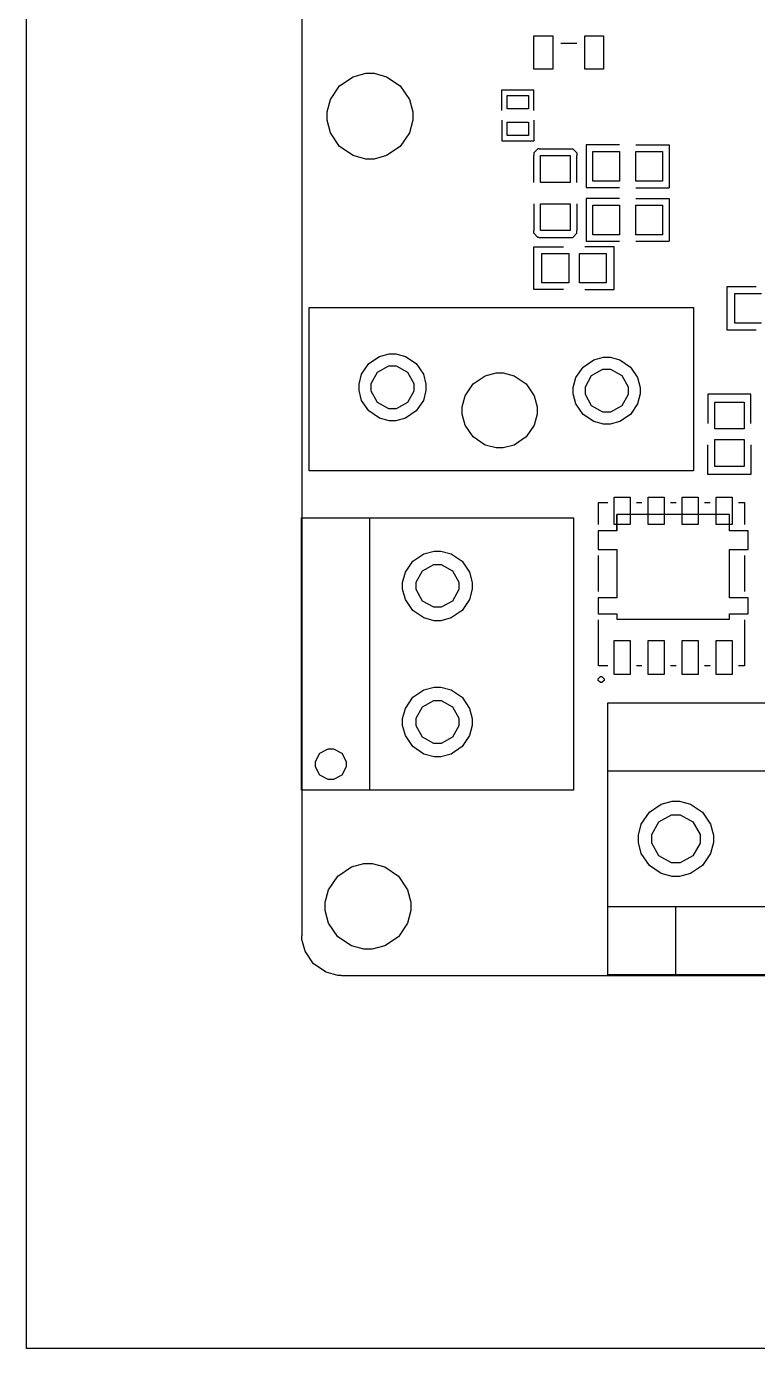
# Model space of a CAD drawing. Extents: x 0 to 132, y 0 to 98.
# Drawn here: x 0 to 27.3, y 0 to 49.35 of the extents above; entities that cross this region are included whole.
import ezdxf

# ---------------------------------------------------------------- set-up
doc = ezdxf.new("R2010")
doc.units = 0
doc.layers.get('0').update_dxf_attribs({"linetype": 'CONTINUOUS'})

msp = doc.modelspace()

# ---------------------------------------------------------------- linework, layer by layer
at = {"color": 7}
for p, q in [((0, 0), (0, 98.0694)), ((13.101, 36.4451), (13.5254, 36.6794)), ((13.5254, 36.6794), (13.6674, 36.6794)), ((13.6674, 36.6794), (13.8079, 36.6794)), ((13.8079, 36.6794), (14.2324, 36.4451)), ((21.1019, 36.3181), (21.5249, 36.5524)), ((21.5249, 36.5524), (21.6669, 36.5524)), ((21.6669, 36.5524), (21.8075, 36.5524)), ((21.8075, 36.5524), (22.2319, 36.3181)), ((12.8681, 36.0218), (13.101, 36.4451)), ((14.2324, 36.4451), (14.468, 36.0218)), ((20.8676, 35.8937), (21.1019, 36.3181)), ((22.2319, 36.3181), (22.4675, 35.8937)), ((12.8681, 35.88), (12.8681, 36.0218)), ((12.8681, 35.7396), (12.8681, 35.88)), ((13.101, 35.3148), (12.8681, 35.7396)), ((14.468, 35.7396), (14.2324, 35.3148)), ((14.468, 36.0218), (14.468, 35.88)), ((14.468, 35.88), (14.468, 35.7396)), ((20.8676, 35.7519), (20.8676, 35.8937)), ((20.8676, 35.6112), (20.8676, 35.7519)), ((21.1019, 35.1868), (20.8676, 35.6112)), ((22.4675, 35.6112), (22.2319, 35.1868)), ((22.4675, 35.8937), (22.4675, 35.7519)), ((22.4675, 35.7519), (22.4675, 35.6112)), ((13.5254, 35.0793), (13.101, 35.3148)), ((13.6674, 35.0793), (13.5254, 35.0793)), ((13.8079, 35.0793), (13.6674, 35.0793)), ((14.2324, 35.3148), (13.8079, 35.0793)), ((21.5249, 34.9526), (21.1019, 35.1868)), ((22.2319, 35.1868), (21.8075, 34.9526)), ((21.6669, 34.9526), (21.5249, 34.9526)), ((21.8075, 34.9526), (21.6669, 34.9526)), ((14.7808, 29.0339), (15.2053, 29.2681)), ((15.2053, 29.2681), (15.3472, 29.2681)), ((15.3472, 29.2681), (15.4878, 29.2681)), ((15.4878, 29.2681), (15.9122, 29.0339)), ((14.5466, 28.6108), (14.7808, 29.0339)), ((15.9122, 29.0339), (16.1465, 28.6108)), ((14.5466, 28.4689), (14.5466, 28.6108)), ((14.5466, 28.3283), (14.5466, 28.4689)), ((14.7808, 27.9039), (14.5466, 28.3283)), ((16.1465, 28.3283), (15.9122, 27.9039)), ((16.1465, 28.6108), (16.1465, 28.4689)), ((16.1465, 28.4689), (16.1465, 28.3283)), ((15.2053, 27.6683), (14.7808, 27.9039)), ((15.3472, 27.6683), (15.2053, 27.6683)), ((15.4878, 27.6683), (15.3472, 27.6683)), ((15.9122, 27.9039), (15.4878, 27.6683)), ((14.7808, 23.9544), (15.2053, 24.1887)), ((15.2053, 24.1887), (15.3472, 24.1887)), ((15.3472, 24.1887), (15.4878, 24.1887)), ((15.4878, 24.1887), (15.9122, 23.9544)), ((14.5466, 23.53), (14.7808, 23.9544)), ((15.9122, 23.9544), (16.1465, 23.53)), ((14.5466, 23.3881), (14.5466, 23.53)), ((14.5466, 23.2475), (14.5466, 23.3881)), ((14.7808, 22.8231), (14.5466, 23.2475)), ((16.1465, 23.2475), (15.9122, 22.8231)), ((16.1465, 23.53), (16.1465, 23.3881)), ((16.1465, 23.3881), (16.1465, 23.2475)), ((15.2053, 22.5888), (14.7808, 22.8231)), ((15.9122, 22.8231), (15.4878, 22.5888)), ((15.3472, 22.5888), (15.2053, 22.5888)), ((15.4878, 22.5888), (15.3472, 22.5888)), ((23.6113, 19.6632), (24.0881, 19.9264)), ((24.0881, 19.9264), (24.248, 19.9264)), ((24.248, 19.9264), (24.4064, 19.9264)), ((24.4064, 19.9264), (24.8833, 19.6632)), ((23.3481, 19.1864), (23.6113, 19.6632)), ((24.8833, 19.6632), (25.1478, 19.1864)), ((23.3481, 19.0266), (23.3481, 19.1864)), ((23.3481, 18.8681), (23.3481, 19.0266)), ((23.6113, 18.3913), (23.3481, 18.8681)), ((25.1478, 18.8681), (24.8833, 18.3913)), ((25.1478, 19.1864), (25.1478, 19.0266)), ((25.1478, 19.0266), (25.1478, 18.8681)), ((24.0881, 18.1267), (23.6113, 18.3913)), ((24.8833, 18.3913), (24.4064, 18.1267)), ((24.248, 18.1267), (24.0881, 18.1267)), ((24.4064, 18.1267), (24.248, 18.1267)), ((132.282, 0), (0, 0))]:
    msp.add_line(p, q, dxfattribs=at)
at = {"color": 0}
for p, q in [((10.2857, 82.7183), (10.2857, 15.4092)), ((18.9466, 49.0044), (19.6467, 49.0044)), ((18.9466, 47.7531), (18.9466, 49.0044)), ((19.6467, 49.0044), (19.6467, 47.7531)), ((20.847, 49.0044), (21.547, 49.0044)), ((20.847, 47.7531), (20.847, 49.0044)), ((21.547, 49.0044), (21.547, 47.7531)), ((19.9471, 48.7288), (20.5466, 48.7288)), ((11.6913, 47.1329), (12.1998, 47.4761)), ((12.1998, 47.4761), (12.6669, 47.6017)), ((12.6669, 47.6017), (12.824, 47.6017)), ((12.824, 47.6017), (12.9784, 47.6017)), ((12.9784, 47.6017), (13.4455, 47.4761)), ((13.4455, 47.4761), (13.954, 47.1329)), ((19.6467, 47.7531), (18.9466, 47.7531)), ((21.547, 47.7531), (20.847, 47.7531)), ((11.3482, 46.6245), (11.6913, 47.1329)), ((13.954, 47.1329), (14.2971, 46.6245)), ((17.7464, 46.9787), (18.9466, 46.9787)), ((17.7464, 46.2082), (17.7464, 46.9787)), ((18.9466, 46.2082), (18.9466, 46.9787)), ((11.2227, 46.1574), (11.3482, 46.6245)), ((14.2971, 46.6245), (14.4239, 46.1574)), ((17.9462, 46.779), (18.7468, 46.779)), ((17.9462, 46.2788), (17.9462, 46.779)), ((18.7468, 46.779), (18.7468, 46.2788)), ((11.2227, 46.0015), (11.2227, 46.1574)), ((11.2227, 45.8474), (11.2227, 46.0015)), ((14.4239, 46.1574), (14.4239, 46.0015)), ((14.4239, 46.0015), (14.4239, 45.8474)), ((18.7468, 46.2788), (17.9462, 46.2788)), ((11.3482, 45.3803), (11.2227, 45.8474)), ((14.4239, 45.8474), (14.2971, 45.3803)), ((17.7464, 45.8488), (17.7464, 45.0783)), ((17.9462, 45.7786), (18.7468, 45.7786)), ((17.9462, 45.2783), (17.9462, 45.7786)), ((18.7468, 45.7786), (18.7468, 45.2783)), ((18.9466, 45.8488), (18.9466, 45.0783)), ((11.6913, 44.8716), (11.3482, 45.3803)), ((14.2971, 45.3803), (13.954, 44.8716)), ((17.7464, 45.0783), (18.9466, 45.0783)), ((18.7468, 45.2783), (17.9462, 45.2783)), ((20.8966, 44.928), (20.8966, 43.3282)), ((22.1464, 44.928), (20.8966, 44.928)), ((22.7473, 44.9322), (23.9971, 44.9322)), ((23.9971, 44.9322), (23.9971, 43.3324)), ((12.1998, 44.5287), (11.6913, 44.8716)), ((12.6669, 44.4017), (12.1998, 44.5287)), ((13.4455, 44.5287), (12.9784, 44.4017)), ((13.954, 44.8716), (13.4455, 44.5287)), ((19.0955, 44.7781), (18.9466, 44.6292)), ((18.9466, 44.6292), (18.9466, 44.5781)), ((18.9466, 44.5781), (18.9466, 44.5287)), ((18.9466, 43.5282), (18.9466, 44.5287)), ((19.1464, 44.7781), (19.0955, 44.7781)), ((19.1464, 44.7781), (20.3467, 44.7781)), ((19.1961, 44.5287), (20.2971, 44.5287)), ((19.1961, 43.5282), (19.1961, 44.5287)), ((20.2971, 44.5287), (20.2971, 43.5282)), ((20.3467, 44.7781), (20.3963, 44.7781)), ((20.3963, 44.7781), (20.5466, 44.6292)), ((20.5466, 44.6292), (20.5466, 44.5781)), ((20.5466, 44.5781), (20.5466, 44.5287)), ((20.5466, 43.5282), (20.5466, 44.5287)), ((21.146, 44.6775), (22.1464, 44.6775)), ((21.146, 43.5776), (21.146, 44.6775)), ((22.1464, 44.6775), (22.1464, 43.5776)), ((22.7473, 44.6775), (23.7464, 44.6775)), ((22.7473, 43.5776), (22.7473, 44.6775)), ((23.7464, 44.6775), (23.7464, 43.5776)), ((12.824, 44.4017), (12.6669, 44.4017)), ((12.9784, 44.4017), (12.824, 44.4017)), ((20.2971, 43.5282), (19.1961, 43.5282)), ((22.1464, 43.5776), (21.146, 43.5776)), ((23.7464, 43.5776), (22.7473, 43.5776)), ((22.1464, 43.3282), (20.8966, 43.3282)), ((22.7473, 43.3324), (23.9971, 43.3324)), ((18.9466, 42.7288), (18.9466, 41.7283)), ((19.1961, 42.7288), (20.2971, 42.7288)), ((19.1961, 41.7283), (19.1961, 42.7288)), ((20.2971, 42.7288), (20.2971, 41.7283)), ((20.5466, 42.7288), (20.5466, 41.7283)), ((20.8966, 42.9288), (20.8966, 41.3286)), ((22.1464, 42.9288), (20.8966, 42.9288)), ((21.146, 42.6791), (22.1464, 42.6791)), ((21.146, 41.578), (21.146, 42.6791)), ((22.1464, 42.6791), (22.1464, 41.578)), ((22.7473, 42.9341), (23.9971, 42.9341)), ((22.7473, 42.6791), (23.7464, 42.6791)), ((22.7473, 41.578), (22.7473, 42.6791)), ((23.7464, 42.6791), (23.7464, 41.578)), ((23.9971, 42.9341), (23.9971, 41.3343)), ((18.9466, 41.6789), (18.9466, 41.7283)), ((18.9466, 41.6292), (18.9466, 41.6789)), ((19.0955, 41.4789), (18.9466, 41.6292)), ((19.1464, 41.4789), (19.0955, 41.4789)), ((19.1464, 41.4789), (20.3467, 41.4789)), ((20.2971, 41.7283), (19.1961, 41.7283)), ((20.3467, 41.4789), (20.3963, 41.4789)), ((20.3963, 41.4789), (20.5466, 41.6292)), ((20.5466, 41.6789), (20.5466, 41.7283)), ((20.5466, 41.6292), (20.5466, 41.6789)), ((22.1464, 41.578), (21.146, 41.578)), ((23.7464, 41.578), (22.7473, 41.578)), ((18.9466, 39.5277), (18.9466, 41.1275)), ((18.9466, 41.1275), (20.0477, 41.1275)), ((21.9466, 41.1275), (20.847, 41.1275)), ((22.1464, 41.3286), (20.8966, 41.3286)), ((21.9466, 39.5277), (21.9466, 41.1275)), ((22.7473, 41.3343), (23.9971, 41.3343)), ((19.2471, 40.8781), (20.2475, 40.8781)), ((19.2471, 39.7785), (19.2471, 40.8781)), ((20.2475, 40.8781), (20.2475, 39.7785)), ((20.6471, 40.8781), (21.6476, 40.8781)), ((20.6471, 39.7785), (20.6471, 40.8781)), ((21.6476, 40.8781), (21.6476, 39.7785)), ((20.0477, 39.5277), (18.9466, 39.5277)), ((20.2475, 39.7785), (19.2471, 39.7785)), ((21.6476, 39.7785), (20.6471, 39.7785)), ((20.847, 39.5277), (21.9466, 39.5277)), ((27.2452, 39.6296), (26.1455, 39.6296)), ((26.1455, 39.6296), (26.1455, 38.0298)), ((26.4445, 39.3788), (27.445, 39.3788)), ((26.4445, 38.2792), (26.4445, 39.3788)), ((10.5558, 38.8634), (24.9067, 38.8634)), ((10.5558, 32.7684), (10.5558, 38.8634)), ((24.9067, 38.8634), (24.9067, 32.7684)), ((26.1455, 38.0298), (27.2452, 38.0298)), ((27.445, 38.2792), (26.4445, 38.2792)), ((12.7827, 36.7647), (13.1796, 37.0321)), ((13.1796, 37.0321), (13.5447, 37.1299)), ((13.5447, 37.1299), (13.6674, 37.1299)), ((13.6674, 37.1299), (13.7886, 37.1299)), ((13.7886, 37.1299), (14.1538, 37.0321)), ((14.1538, 37.0321), (14.5507, 36.7647)), ((12.5154, 36.3679), (12.7827, 36.7647)), ((14.5507, 36.7647), (14.818, 36.3679)), ((20.5148, 36.2409), (20.7836, 36.6377)), ((20.7836, 36.6377), (21.1805, 36.9051)), ((21.1805, 36.9051), (21.5456, 37.0032)), ((21.5456, 37.0032), (21.6683, 37.0032)), ((21.6683, 37.0032), (21.7895, 37.0032)), ((21.7895, 37.0032), (22.1534, 36.9051)), ((22.1534, 36.9051), (22.5516, 36.6377)), ((22.5516, 36.6377), (22.8189, 36.2409)), ((12.4175, 36.0027), (12.5154, 36.3679)), ((14.818, 36.3679), (14.9173, 36.0027)), ((16.677, 36.0066), (17.1221, 36.3072)), ((17.1221, 36.3072), (17.5314, 36.4162)), ((17.5314, 36.4162), (17.6678, 36.4162)), ((17.6678, 36.4162), (17.8029, 36.4162)), ((17.8029, 36.4162), (18.2122, 36.3072)), ((18.2122, 36.3072), (18.6573, 36.0066)), ((20.417, 35.8757), (20.5148, 36.2409)), ((22.8189, 36.2409), (22.9181, 35.8757)), ((12.4175, 35.88), (12.4175, 36.0027)), ((12.4175, 35.7586), (12.4175, 35.88)), ((12.5154, 35.3935), (12.4175, 35.7586)), ((14.9173, 35.7586), (14.818, 35.3935)), ((14.9173, 36.0027), (14.9173, 35.88)), ((14.9173, 35.88), (14.9173, 35.7586)), ((16.2677, 35.1524), (16.3766, 35.5618)), ((16.3766, 35.5618), (16.677, 36.0066)), ((18.6573, 36.0066), (18.9577, 35.5618)), ((18.9577, 35.5618), (19.0679, 35.1524)), ((20.417, 35.7533), (20.417, 35.8757)), ((20.417, 35.632), (20.417, 35.7533)), ((20.5148, 35.2668), (20.417, 35.632)), ((22.9181, 35.632), (22.8189, 35.2668)), ((22.9181, 35.8757), (22.9181, 35.7533)), ((22.9181, 35.7533), (22.9181, 35.632)), ((27.0454, 35.6277), (25.4455, 35.6277)), ((25.4455, 35.6277), (25.4455, 34.5281)), ((27.0454, 34.5281), (27.0454, 35.6277)), ((12.7827, 34.9967), (12.5154, 35.3935)), ((14.818, 35.3935), (14.5507, 34.9967)), ((16.2677, 35.0159), (16.2677, 35.1524)), ((19.0679, 35.1524), (19.0679, 35.0159)), ((20.7836, 34.8699), (20.5148, 35.2668)), ((22.8189, 35.2668), (22.5516, 34.8699)), ((25.6963, 35.3275), (26.7959, 35.3275)), ((25.6963, 34.3283), (25.6963, 35.3275)), ((26.7959, 35.3275), (26.7959, 34.3283)), ((13.1796, 34.7293), (12.7827, 34.9967)), ((13.5447, 34.6301), (13.1796, 34.7293)), ((13.6674, 34.6301), (13.5447, 34.6301)), ((13.7886, 34.6301), (13.6674, 34.6301)), ((14.1538, 34.7293), (13.7886, 34.6301)), ((14.5507, 34.9967), (14.1538, 34.7293)), ((16.2677, 34.8809), (16.2677, 35.0159)), ((16.3766, 34.4716), (16.2677, 34.8809)), ((19.0679, 34.8809), (18.9577, 34.4716)), ((19.0679, 35.0159), (19.0679, 34.8809)), ((21.1805, 34.6012), (20.7836, 34.8699)), ((21.5456, 34.5019), (21.1805, 34.6012)), ((22.1534, 34.6012), (21.7895, 34.5019)), ((22.5516, 34.8699), (22.1534, 34.6012)), ((16.677, 34.0265), (16.3766, 34.4716)), ((18.9577, 34.4716), (18.6573, 34.0265)), ((21.6683, 34.5019), (21.5456, 34.5019)), ((21.7895, 34.5019), (21.6683, 34.5019)), ((26.7959, 34.3283), (25.6963, 34.3283)), ((17.1221, 33.7261), (16.677, 34.0265)), ((17.5314, 33.6159), (17.1221, 33.7261)), ((17.6678, 33.6159), (17.5314, 33.6159)), ((17.8029, 33.6159), (17.6678, 33.6159)), ((18.2122, 33.7261), (17.8029, 33.6159)), ((18.6573, 34.0265), (18.2122, 33.7261)), ((25.4455, 32.6278), (25.4455, 33.7275)), ((25.6963, 33.9273), (26.7959, 33.9273)), ((25.6963, 32.9282), (25.6963, 33.9273)), ((26.7959, 33.9273), (26.7959, 32.9282)), ((27.0454, 33.7275), (27.0454, 32.6278)), ((24.9067, 32.7684), (10.5558, 32.7684)), ((27.0454, 32.6278), (25.4455, 32.6278)), ((26.7959, 32.9282), (25.6963, 32.9282)), ((21.9397, 31.7762), (22.5406, 31.7762)), ((21.9397, 30.7564), (21.9397, 31.7762)), ((22.5406, 31.7762), (22.5406, 30.7564)), ((23.2131, 31.7762), (23.8125, 31.7762)), ((23.2131, 30.7564), (23.2131, 31.7762)), ((23.8125, 31.7762), (23.8125, 30.7564)), ((24.4822, 31.7762), (25.0831, 31.7762)), ((24.4822, 30.7564), (24.4822, 31.7762)), ((25.0831, 31.7762), (25.0831, 30.7564)), ((25.7528, 31.7762), (26.3522, 31.7762)), ((25.7528, 30.7564), (25.7528, 31.7762)), ((26.3522, 31.7762), (26.3522, 30.7564)), ((21.3527, 31.5764), (21.7096, 31.5764)), ((21.3527, 30.7592), (21.3527, 31.5764)), ((22.0459, 31.1285), (22.0459, 30.5291)), ((26.2461, 31.1285), (22.0459, 31.1285)), ((22.0459, 31.1285), (22.0459, 30.5291)), ((22.0459, 30.5291), (22.0459, 31.1285)), ((22.7707, 31.5764), (22.9815, 31.5764)), ((24.044, 31.5764), (24.2521, 31.5764)), ((25.3146, 31.5764), (25.5213, 31.5764)), ((26.2461, 30.5291), (26.2461, 31.1285)), ((26.5837, 31.5764), (26.8139, 31.5764)), ((26.8139, 31.5764), (26.8139, 30.7592)), ((10.2664, 31.0086), (20.4266, 31.0086)), ((10.2664, 20.8484), (10.2664, 31.0086)), ((12.8061, 31.0086), (12.8061, 20.8484)), ((20.4266, 31.0086), (20.4266, 20.8484)), ((22.5406, 30.7564), (21.9397, 30.7564)), ((23.8125, 30.7564), (23.2131, 30.7564)), ((25.0831, 30.7564), (24.4822, 30.7564)), ((26.3522, 30.7564), (25.7528, 30.7564)), ((22.0459, 30.5291), (21.3472, 30.5291)), ((21.3472, 30.5291), (21.3472, 29.829)), ((26.9462, 30.5291), (26.2461, 30.5291)), ((26.9462, 29.829), (26.9462, 30.5291)), ((14.4267, 29.388), (14.8401, 29.6664)), ((14.8401, 29.6664), (15.2204, 29.7684)), ((15.2204, 29.7684), (15.3472, 29.7684)), ((15.3472, 29.7684), (15.4726, 29.7684)), ((15.4726, 29.7684), (15.853, 29.6664)), ((15.853, 29.6664), (16.265, 29.388)), ((21.3472, 29.829), (22.0459, 29.829)), ((22.0459, 29.829), (22.0459, 28.0279)), ((26.2461, 28.0279), (26.2461, 29.829)), ((26.2461, 29.829), (26.9462, 29.829)), ((14.1483, 28.976), (14.4267, 29.388)), ((16.265, 29.388), (16.5433, 28.976)), ((21.3527, 28.2594), (21.3527, 29.5975)), ((26.8139, 29.5975), (26.8139, 28.2594)), ((14.0463, 28.5957), (14.1483, 28.976)), ((16.5433, 28.976), (16.6467, 28.5957)), ((14.0463, 28.4689), (14.0463, 28.5957)), ((14.0463, 28.3435), (14.0463, 28.4689)), ((14.1483, 27.9631), (14.0463, 28.3435)), ((16.6467, 28.3435), (16.5433, 27.9631)), ((16.6467, 28.5957), (16.6467, 28.4689)), ((16.6467, 28.4689), (16.6467, 28.3435)), ((14.4267, 27.5498), (14.1483, 27.9631)), ((16.5433, 27.9631), (16.265, 27.5498)), ((22.0459, 28.0279), (21.3472, 28.0279)), ((21.3472, 28.0279), (21.3472, 27.4285)), ((26.9462, 28.0279), (26.2461, 28.0279)), ((26.9462, 27.4285), (26.9462, 28.0279)), ((14.8401, 27.2714), (14.4267, 27.5498)), ((15.2204, 27.168), (14.8401, 27.2714)), ((15.3472, 27.168), (15.2204, 27.168)), ((15.4726, 27.168), (15.3472, 27.168)), ((15.853, 27.2714), (15.4726, 27.168)), ((16.265, 27.5498), (15.853, 27.2714)), ((21.3472, 27.4285), (22.0459, 27.4285)), ((21.3527, 25.4799), (21.3527, 27.197)), ((22.0459, 27.4285), (22.0459, 27.2287)), ((22.0459, 27.2287), (26.2461, 27.2287)), ((26.2461, 27.2287), (26.2461, 27.4285)), ((26.2461, 27.4285), (26.9462, 27.4285)), ((26.8139, 27.197), (26.8139, 25.4799)), ((21.9425, 26.4267), (22.5433, 26.4267)), ((21.9425, 25.1561), (21.9425, 26.4267)), ((22.5433, 26.4267), (22.5433, 25.1561)), ((23.2131, 26.4267), (23.8125, 26.4267)), ((23.2131, 25.1561), (23.2131, 26.4267)), ((23.8125, 26.4267), (23.8125, 25.1561)), ((24.4822, 26.4267), (25.0831, 26.4267)), ((24.4822, 25.1561), (24.4822, 26.4267)), ((25.0831, 26.4267), (25.0831, 25.1561)), ((25.7528, 26.4267), (26.3522, 26.4267)), ((25.7528, 25.1561), (25.7528, 26.4267)), ((26.3522, 26.4267), (26.3522, 25.1561)), ((21.711, 25.4799), (21.3527, 25.4799)), ((22.9815, 25.4799), (22.7735, 25.4799)), ((24.2521, 25.4799), (24.044, 25.4799)), ((25.5213, 25.4799), (25.3146, 25.4799)), ((26.8139, 25.4799), (26.5837, 25.4799)), ((14.8401, 24.587), (15.2204, 24.6889)), ((15.2204, 24.6889), (15.3472, 24.6889)), ((15.3472, 24.6889), (15.4726, 24.6889)), ((15.4726, 24.6889), (15.853, 24.587)), ((21.3444, 24.9976), (21.4285, 25.0803)), ((21.3444, 24.9687), (21.3444, 24.9976)), ((21.3444, 24.9411), (21.3444, 24.9687)), ((21.4285, 24.857), (21.3444, 24.9411)), ((21.4285, 25.0803), (21.4574, 25.0803)), ((21.4574, 24.857), (21.4285, 24.857)), ((21.4574, 25.0803), (21.485, 25.0803)), ((21.485, 24.857), (21.4574, 24.857)), ((21.485, 25.0803), (21.569, 24.9976)), ((21.569, 24.9411), (21.485, 24.857)), ((21.569, 24.9976), (21.569, 24.9687)), ((21.569, 24.9687), (21.569, 24.9411)), ((22.5433, 25.1561), (21.9425, 25.1561)), ((23.8125, 25.1561), (23.2131, 25.1561)), ((25.0831, 25.1561), (24.4822, 25.1561)), ((26.3522, 25.1561), (25.7528, 25.1561)), ((14.1483, 23.8952), (14.4267, 24.3086)), ((14.4267, 24.3086), (14.8401, 24.587)), ((15.853, 24.587), (16.265, 24.3086)), ((16.265, 24.3086), (16.5433, 23.8952)), ((14.0463, 23.5149), (14.1483, 23.8952)), ((16.5433, 23.8952), (16.6467, 23.5149)), ((21.7055, 24.1088), (52.185, 24.1088)), ((21.7055, 13.9485), (21.7055, 24.1088)), ((14.0463, 23.3881), (14.0463, 23.5149)), ((14.0463, 23.2627), (14.0463, 23.3881)), ((14.1483, 22.8823), (14.0463, 23.2627)), ((16.6467, 23.2627), (16.5433, 22.8823)), ((16.6467, 23.5149), (16.6467, 23.3881)), ((16.6467, 23.3881), (16.6467, 23.2627)), ((14.4267, 22.4703), (14.1483, 22.8823)), ((16.5433, 22.8823), (16.265, 22.4703)), ((10.7873, 21.9177), (10.9554, 22.2236)), ((10.9554, 22.2236), (11.2613, 22.3918)), ((11.2613, 22.3918), (11.3633, 22.3918)), ((11.3633, 22.3918), (11.4639, 22.3918)), ((11.4639, 22.3918), (11.7698, 22.2236)), ((11.7698, 22.2236), (11.9393, 21.9177)), ((14.8401, 22.1919), (14.4267, 22.4703)), ((16.265, 22.4703), (15.853, 22.1919)), ((10.7873, 21.8157), (10.7873, 21.9177)), ((10.7873, 21.7151), (10.7873, 21.8157)), ((10.9554, 21.4092), (10.7873, 21.7151)), ((11.9393, 21.7151), (11.7698, 21.4092)), ((11.9393, 21.9177), (11.9393, 21.8157)), ((11.9393, 21.8157), (11.9393, 21.7151)), ((15.2204, 22.0886), (14.8401, 22.1919)), ((15.3472, 22.0886), (15.2204, 22.0886)), ((15.4726, 22.0886), (15.3472, 22.0886)), ((15.853, 22.1919), (15.4726, 22.0886)), ((11.2613, 21.2397), (10.9554, 21.4092)), ((11.3633, 21.2397), (11.2613, 21.2397)), ((11.4639, 21.2397), (11.3633, 21.2397)), ((11.7698, 21.4092), (11.4639, 21.2397)), ((21.7055, 21.569), (52.185, 21.569)), ((20.4266, 20.8484), (10.2664, 20.8484)), ((23.2572, 20.0174), (23.7023, 20.3178)), ((23.7023, 20.3178), (24.1116, 20.4266)), ((24.1116, 20.4266), (24.248, 20.4266)), ((24.248, 20.4266), (24.383, 20.4266)), ((24.383, 20.4266), (24.7923, 20.3178)), ((24.7923, 20.3178), (25.2374, 20.0174)), ((22.9567, 19.5723), (23.2572, 20.0174)), ((25.2374, 20.0174), (25.5378, 19.5723)), ((22.8479, 19.163), (22.9567, 19.5723)), ((25.5378, 19.5723), (25.648, 19.163)), ((22.8479, 19.0266), (22.8479, 19.163)), ((22.8479, 18.8915), (22.8479, 19.0266)), ((22.9567, 18.4822), (22.8479, 18.8915)), ((25.648, 18.8915), (25.5378, 18.4822)), ((25.648, 19.163), (25.648, 19.0266)), ((25.648, 19.0266), (25.648, 18.8915)), ((23.2572, 18.0371), (22.9567, 18.4822)), ((25.5378, 18.4822), (25.2374, 18.0371)), ((11.6224, 17.6334), (12.1309, 17.9765)), ((12.1309, 17.9765), (12.598, 18.1019)), ((12.598, 18.1019), (12.7551, 18.1019)), ((12.7551, 18.1019), (12.9095, 18.1019)), ((12.9095, 18.1019), (13.3766, 17.9765)), ((13.3766, 17.9765), (13.8851, 17.6334)), ((23.7023, 17.7367), (23.2572, 18.0371)), ((25.2374, 18.0371), (24.7923, 17.7367)), ((11.2793, 17.1249), (11.6224, 17.6334)), ((13.8851, 17.6334), (14.2282, 17.1249)), ((24.1116, 17.6265), (23.7023, 17.7367)), ((24.248, 17.6265), (24.1116, 17.6265)), ((24.383, 17.6265), (24.248, 17.6265)), ((24.7923, 17.7367), (24.383, 17.6265)), ((11.1538, 16.6577), (11.2793, 17.1249)), ((14.2282, 17.1249), (14.355, 16.6577)), ((11.1538, 16.502), (11.1538, 16.6577)), ((11.1538, 16.3477), (11.1538, 16.502)), ((11.2793, 15.8805), (11.1538, 16.3477)), ((14.355, 16.3477), (14.2282, 15.8805)), ((14.355, 16.6577), (14.355, 16.502)), ((14.355, 16.502), (14.355, 16.3477)), ((52.185, 16.4896), (21.7055, 16.4896)), ((24.2452, 13.9485), (24.2452, 16.4896)), ((11.6224, 15.372), (11.2793, 15.8805)), ((14.2282, 15.8805), (13.8851, 15.372)), ((10.2857, 15.4092), (10.2857, 15.4092)), ((10.2857, 15.4092), (10.2857, 15.4079)), ((10.2857, 15.2645), (10.2857, 15.4079)), ((10.2857, 15.4079), (10.2857, 15.4079)), ((12.1309, 15.0289), (11.6224, 15.372)), ((13.8851, 15.372), (13.3766, 15.0289)), ((10.4014, 14.8332), (10.2857, 15.2645)), ((10.7184, 14.3619), (10.4014, 14.8332)), ((12.598, 14.9021), (12.1309, 15.0289)), ((12.7551, 14.9021), (12.598, 14.9021)), ((12.9095, 14.9021), (12.7551, 14.9021)), ((13.3766, 15.0289), (12.9095, 14.9021)), ((11.1897, 14.045), (10.7184, 14.3619)), ((11.6224, 13.9278), (11.1897, 14.045)), ((11.7671, 13.9278), (11.6224, 13.9278)), ((11.7671, 13.9278), (109.555, 13.9278)), ((52.185, 13.9485), (21.7055, 13.9485))]:
    msp.add_line(p, q, dxfattribs=at)

doc.saveas('drawing.dxf')
